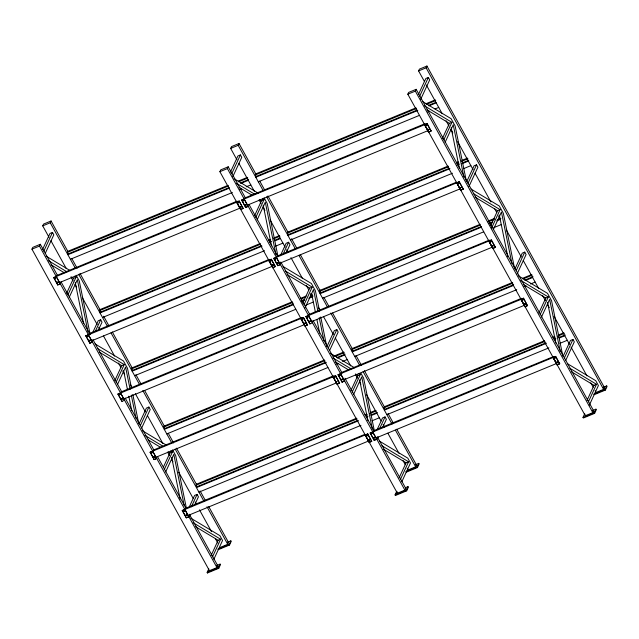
<?xml version="1.0" encoding="UTF-8"?>
<svg xmlns="http://www.w3.org/2000/svg" width="639" height="639" viewBox="0 0 639 639"><rect width="100%" height="100%" fill="white"/><g stroke="black" fill="none" stroke-linecap="round" stroke-linejoin="round"><path stroke-width="0.96" d="M55.801 278.117L55.313 278.452L55.146 277.877M87.2 336.322L87.415 335.986L87.208 336.41M87.926 336.242L87.631 336.689M119.733 394.183L119.429 394.782L120.076 394.551M154.51 457.165L154.271 456.741M238.123 202.403L238.323 203.066L238.555 202.403M183.657 510.825L184.24 511.208M243.028 200.798L243.132 200.334M185.997 515.393L186.101 514.93M245.336 204.871L245.735 204.512M245.376 204.887L245.767 205.239L246.063 204.792M270.113 260.912L270.513 260.552L270.824 260.992M275.824 259.011L275.313 258.579L275.297 259.146M277.909 263.46L278.045 262.797M302.902 318.901L302.854 319.428L302.295 319.149M304.939 323.741L305.298 323.214M339.772 374.997L340.004 375.58M340.148 375.293L339.445 375.293M366.626 435.814L366.746 435.231M367.177 435.335L367.185 435.806M368.871 439.816L369.542 439.728M371.539 433.498L372.114 433.202L371.65 433.282M371.738 433.729L372.281 433.506M374.534 437.507L374.134 438.09L374.342 437.475M458.602 183.705L458.131 183.209M460.503 187.459L461.007 187.523L460.487 187.922M490.888 241.494L490.704 241.997M492.965 246.263L492.893 245.616M522.966 299.635L522.486 300.178L522.718 299.515M217.787 565.795L216.956 567.584L209.44 570.683L31.95 249.17L32.781 247.373L40.297 244.274L57.662 275.728M48.995 237.237L42.725 225.879L43.556 224.089L51.072 220.99L67.95 251.574M31.95 249.17L39.466 246.071L40.297 244.274M42.725 225.879L50.241 222.779L51.072 220.99M42.517 249.569L49.978 233.451L52.486 232.412L53.82 234.84L45.249 253.371M43.779 251.223L52.486 232.412M57.71 284.954L60.282 283.772L57.71 284.954L53.764 277.534L236.646 202.196M228.962 188.321L67.878 254.729L68.253 253.907L67.422 252.389L67.942 251.271L228.067 185.318M59.611 282.566L240.064 208.114M66.584 293.309L73.525 278.308L76.033 277.27L74.364 276.272M67.87 294.922L76.033 277.27M69.204 297.351L77.375 279.698L88.022 332.024M89.843 343.175L92.423 341.993L89.843 343.175L85.826 335.898L88.406 334.716M88.334 334.868L88.853 333.75L268.348 259.746M262.022 246.159L100.011 312.95L100.395 312.128L99.556 310.61L100.075 309.492M92.879 332.248L98.182 320.778L100.69 319.74L102.032 322.168L98.35 330.107M95.379 331.218L100.69 319.74M91.752 340.779L272.198 266.327L272.765 267.765L268.747 260.488L269.267 259.37M114.788 380.636L121.737 365.636L124.238 364.597L97.583 348.59M116.074 382.25L124.238 364.597M117.408 384.678L125.579 367.026L130.116 389.311M397.706 493.819L219.88 171.691L220.711 169.894L228.227 166.795L245.592 198.25M236.925 159.766L230.655 148.408L231.486 146.611L239.002 143.511L255.88 174.096M120.507 393.009L124.557 400.214L121.985 401.396L117.967 394.119L120.539 392.937M120.475 393.081L120.995 391.963L300.482 317.966M293.237 304.755L132.153 371.163L132.537 370.348L131.698 368.831L132.217 367.705M219.88 171.691L227.396 168.592L228.227 166.795M230.655 148.408L238.171 145.309L239.002 143.511M121.985 401.396L118.039 393.967M123.886 399L304.268 324.692L300.993 318.486L303.493 317.447L307.407 324.955L304.907 325.986L300.889 318.709L301.408 317.583M230.447 172.091L237.908 155.972L240.416 154.934L241.75 157.362L232.772 176.779M231.709 173.744L240.416 154.934M236.606 202.275L239.218 201.013L243.132 208.514L240.623 209.552L236.606 202.275L239.218 201.013M245.64 207.483L248.212 206.301L245.64 207.483L241.694 200.055L424.576 124.717M139.038 423.984L146.387 408.105L148.895 407.067L150.237 409.495L141.658 428.026M241.622 200.207L244.13 199.168L244.649 198.05L425.063 123.67M417.81 110.467L255.808 177.251L256.191 176.428L255.352 174.918L255.872 173.792M140.324 425.606L148.895 407.067M240.623 209.552L236.71 202.052M247.549 205.087L427.994 130.636M254.514 215.83L261.463 200.83L263.963 199.791L262.302 198.793M255.8 217.444L263.963 199.791M257.134 219.872L265.305 202.22L275.952 254.546M154.119 459.609L156.699 458.427L154.119 459.609L150.173 452.188L333.063 376.85M326.297 362.593L164.287 429.384L164.67 428.561L163.832 427.044L164.351 425.925M156.028 457.212L336.41 382.913M163.408 467.077L169.942 452.963L172.45 451.925L170.781 450.926M164.279 469.577L172.45 451.925M165.621 472.005L173.784 454.353L184.24 505.713M85.826 335.898L271.359 259.234L275.377 266.511L272.765 267.765M277.781 265.696L280.353 264.514L277.781 265.696L273.764 258.42L276.336 257.237M449.952 168.68L287.949 235.471L288.325 234.649L287.486 233.131L288.005 232.013M280.401 255.656L286.112 243.299L288.62 242.261L289.962 244.689L286.288 252.637M283.309 253.739L288.62 242.261M279.682 263.3L460.128 188.848M182.243 510.553L184.815 509.371L188.769 516.799L186.261 517.83L182.243 510.553L367.768 433.889L371.682 441.389L369.182 442.42L365.165 435.143L367.768 433.889M184.751 509.523L185.27 508.396L364.757 434.4M358.431 420.813L196.429 487.605L196.812 486.782L195.973 485.265L196.492 484.138M189.288 506.903L194.599 495.425L197.1 494.394L198.441 496.822L194.767 504.762M186.261 517.83L188.769 516.799M191.388 506.751L197.1 494.394M188.17 515.433L368.615 440.982M189.456 516.24L190.278 514.475M302.726 303.158L309.667 288.157L312.175 287.119L285.521 271.112M304.004 304.771L312.175 287.119M304.939 308.078L313.509 289.547L317.847 310.866M312.95 295.969L312.567 296.784L308.885 298.301M117.967 394.119L303.493 317.447M593.647 410.837L592.816 412.634L585.3 415.733L407.81 94.213L408.64 92.423L416.157 89.324L593.982 411.444M424.376 81.409L418.585 70.929L419.416 69.132L426.932 66.033L604.758 388.161M311.824 321.521L492.198 247.213L488.923 241.007L491.423 239.976L495.441 247.253L492.837 248.507L488.819 241.23L489.338 240.104L308.925 314.484L308.405 315.602L312.487 322.735L309.915 323.917L305.897 316.64L308.477 315.458M481.167 227.276L320.083 293.684L320.466 292.87L319.628 291.352L320.147 290.226M304.907 325.986L307.511 324.732M407.81 94.213L415.334 91.113L416.157 89.324M418.585 70.929L426.101 67.83L426.932 66.033M309.915 323.917L305.969 316.489M418.377 94.612L425.838 78.493L428.346 77.463L429.688 79.883L420.702 99.301M419.639 96.265L428.346 77.463M211.205 555.291L218.147 540.282L220.655 539.252L193.17 522.742M212.483 556.904L220.655 539.252M216.605 565.555L220.08 564.125L220.415 564.732L218.754 568.319L207.483 572.967L207.148 572.36L208.801 568.774M207.483 572.967L208.721 570.276M213.841 559.293L222.548 540.482L219.864 535.634L190.718 518.125M207.148 572.36L218.418 567.712L220.08 564.125M229.193 544.42L230.855 540.842L231.19 541.449L229.529 545.027L218.25 549.676L217.915 549.069L229.193 544.42L229.529 545.027M424.544 124.797L427.148 123.535L431.061 131.035L428.561 132.073L424.544 124.797L427.148 123.535M326.968 346.514L334.325 330.627L336.825 329.588L338.167 332.016L329.588 350.547M328.254 348.127L336.825 329.588M428.561 132.073L431.165 130.811M442.452 138.351L449.393 123.351L451.893 122.321L424.408 105.802M333.023 376.922L335.635 375.668L339.549 383.168L337.041 384.199L333.023 376.922L335.635 375.668M443.73 139.965L451.893 122.321M445.071 142.393L453.235 124.741L463.89 177.067M342.057 382.13L344.629 380.948L342.057 382.13L338.103 374.71L520.993 299.371M338.039 374.853L340.539 373.823L341.058 372.705L521.472 298.325M513.309 285.497L352.225 351.905L352.6 351.083L351.762 349.565L352.281 348.447M337.041 384.199L339.652 382.945M343.958 379.742L524.403 305.29M350.931 390.485L357.872 375.484L360.38 374.446L358.711 373.448M352.209 392.098L360.38 374.446M353.551 394.527L361.714 376.874L372.369 429.2M456.781 182.786L460.695 190.286L463.307 189.032L459.289 181.756L456.781 182.786L460.695 190.286M273.764 258.42L459.289 181.756M466.694 181.708L474.05 165.82L476.55 164.79L477.892 167.21L468.906 186.628M467.98 183.321L476.55 164.79M374.19 440.351L376.77 439.169L374.19 440.351L370.173 433.074L372.753 431.892M546.361 343.335L384.358 410.126L384.742 409.303L383.903 407.786L384.422 406.668M369.182 442.42L371.786 441.166M377.218 429.424L382.529 417.954L385.037 416.916L386.371 419.344L382.697 427.283M379.726 428.394L385.037 416.916M376.099 437.955L556.545 363.503L557.112 364.941L553.094 357.664L553.614 356.546M377.393 438.761L378.208 436.996M490.656 225.679L497.597 210.678L500.105 209.648L473.451 193.633M491.527 228.179L500.105 209.648M493.276 229.721L501.439 212.068L511.895 263.428M305.897 316.64L491.423 239.976M492.837 248.507L495.441 247.253M399.135 477.812L406.077 462.812L408.585 461.773L381.93 445.766M400.421 479.426L408.585 461.773M405.406 487.725L408.009 486.646L408.345 487.253L406.684 490.84L395.413 495.489L395.078 494.882L396.731 491.295L397.067 491.902M395.413 495.489L396.651 492.797M401.779 481.814L410.478 463.003L407.802 458.155L379.478 441.142M405.717 488.316L404.886 490.113L397.37 493.212M416.492 465.032L415.662 466.829L408.145 469.921L407.179 468.179M395.078 494.882L406.356 490.233L408.009 486.646M405.853 471.598L417.123 466.949L418.785 463.363L419.12 463.97L417.459 467.556L406.188 472.205M514.906 269.035L522.255 253.148L524.763 252.109L526.097 254.538L517.111 273.955M516.184 270.648L524.763 252.109M520.953 299.451L523.565 298.189L527.479 305.69L524.97 306.728L520.953 299.451L523.565 298.189M524.97 306.728L521.057 299.228M538.861 313.006L545.802 298.006L548.31 296.967L520.825 280.457M540.139 314.62L548.31 296.967M541.481 317.048L549.652 299.395L560.299 351.722M565.156 334.924L564.772 335.747L559.253 338.023M370.173 433.074L555.706 356.41L559.716 363.687L557.112 364.941M563.111 356.362L570.459 340.475L572.967 339.437L574.309 341.865L565.731 360.396M564.389 357.976L572.967 339.437M587.065 400.333L594.014 385.333L596.514 384.295L569.86 368.288M588.351 401.947L596.514 384.295M592.473 410.597L595.939 409.168L596.275 409.775L594.621 413.361L583.343 418.01L583.008 417.403L584.669 413.816L584.997 414.423M589.294 405.23L598.408 385.533L595.732 380.676L567.408 363.663M595.109 390.701L596.075 392.45L603.591 389.351L604.422 387.553M583.008 417.403L594.286 412.754L595.939 409.168M593.783 394.119L605.061 389.471L606.715 385.884L607.05 386.491L605.389 390.078L594.118 394.726M119.349 394.455L119.98 394.303M240.631 206.581L240.36 207.108M245.991 205.111L245.911 204.576M153.903 456.773L154.191 457.3M154.255 457.372L154.55 456.925L153.999 456.741M275.217 258.619L275.505 259.138M272.677 264.826L272.502 265.329L273.013 265.433M183.832 510.641L183.649 511.144M184.264 511.216L183.752 510.689M302.271 319.053L302.798 318.909M307.99 317.152L307.998 316.984M426.053 124.924L426.157 125.563L426.644 125.14M428.977 129.557L428.29 129.477M458.091 183.449L458.57 183.776L458.69 183.201M460.479 187.451L460.559 187.986M490.273 241.422L490.281 241.901M492.837 245.544L492.693 246.207M522.406 299.643L522.606 300.146L523.053 299.795M57.55 282.063L57.742 282.718L58.101 282.19M57.997 282.654L57.893 282.015L57.446 282.518M240.464 206.653L240.576 207.284L241.023 206.78M240.919 207.244L240.504 206.677M121.825 398.496L121.722 398.952M122.273 399.087L122.376 398.624M273.053 265.457L273.109 264.921L272.573 264.937M426.509 125.516L426.397 124.885L425.949 125.388M151.515 452.771L152.162 452.923M154.414 457.3L154.015 457.236M304.739 323.086L305.067 323.669M458.099 183.281L458.714 183.345M460.591 187.914L461.094 187.523M341.889 379.239L341.785 379.694M490.329 241.366L490.225 241.822M369.31 440.183L369.606 439.736M524.811 303.829L524.707 304.284M525.266 304.42L525.37 303.956M556.952 362.041L556.968 362.64M55.281 277.773L55.577 278.452M245.967 205.103L245.536 205.103M426.54 125.444L426.037 125.388M89.843 340.212L89.708 340.875M89.724 340.307L89.827 340.843M270.64 261.255L270.848 260.84M278.101 263.316L277.566 263.332L277.781 262.733M458.155 183.217L458.586 183.209M122.217 398.56L121.809 398.96M122.201 399.127L122.408 398.712M307.487 316.728L307.359 317.303M151.691 452.428L151.571 453.003M341.969 379.191L341.753 379.614M522.43 299.651L523.021 299.867M524.739 304.212L525.394 304.212L524.938 303.829M186.476 515.561L186.684 515.146L186.085 515.393M367.082 435.838L366.602 435.662M369.398 440.159L369.574 439.656M374.406 438.09L374.071 437.483M557.112 361.978L556.928 362.505M557.24 362.704L557.08 362.049M557.328 362.68L557.168 362.049M238.195 181.141L247.397 177.346M255.832 173.872L415.997 107.839M426.125 103.67L435.327 99.868M67.422 252.389L228.506 185.981M238.627 181.811L247.836 178.017M255.352 174.918L416.436 108.502M426.564 104.333L435.766 100.539M68.253 253.907L229.337 187.499M240.384 182.946L248.675 179.527M256.191 176.428L417.275 110.02M428.322 105.467L435.678 102.432M240.927 183.385L248.291 180.35M428.857 105.906L436.221 102.871M70.386 259.274L232.388 192.491M239.753 189.456L241.598 188.697M246.199 186.796L250.8 184.903M258.316 181.803L419.4 115.387M427.691 111.977L429.528 111.218M435.055 108.942L438.729 107.424M237.133 201.149L56.711 275.529L56.2 276.647L53.692 277.677M241.566 208.977L243.235 208.29M100.043 309.564L260.209 243.539M268.492 240.12L270.329 239.361M274.011 237.844L279.539 235.567M287.973 232.085L448.139 166.06M456.422 162.641L458.259 161.883M461.941 160.365L467.468 158.089M99.556 310.61L260.64 244.202M268.923 240.783L270.768 240.024M273.532 238.89L279.97 236.23M287.486 233.131L448.57 166.723M456.861 163.304L458.698 162.546M461.462 161.411L467.9 158.752M100.395 312.128L261.479 245.719M269.762 242.301L271.607 241.542M274.363 240.408L279.89 238.131M288.325 234.649L449.409 168.241M456.773 165.205L459.537 164.063M462.301 162.929L468.738 160.269L468.363 161.092L461.917 163.752M274.906 240.847L280.425 238.571M102.528 317.495L264.53 250.704M275.577 246.151L282.941 243.116M290.457 240.016L452.46 173.233M463.507 168.672L470.871 165.637M456.278 182.267L276.783 256.271L276.264 257.389L280.281 264.666M271.359 259.234L268.851 260.265L271.719 265.465M272.869 267.541L274.538 266.854M460.799 190.063L463.307 189.032M132.177 367.784L292.342 301.752M300.626 298.341L306.153 296.065M320.107 290.306L480.272 224.273M488.555 220.862L494.083 218.586M131.698 368.831L292.782 302.423M301.065 299.004L305.666 297.103M310.266 295.21L312.112 294.451M319.628 291.352L479.793 225.319M488.076 221.909L494.522 219.249M132.537 370.348L293.62 303.932M301.904 300.522L304.659 299.379M309.268 297.486L312.024 296.344M320.466 292.87L481.55 226.454M488.915 223.418L492.597 221.901M497.198 220.008L500.88 218.49M301.52 301.344L304.284 300.202M489.45 223.866L492.214 222.723M496.815 220.83L500.497 219.313M134.661 375.716L295.745 309.308M305.873 305.13L313.238 302.095M322.591 298.237L483.683 231.829M493.803 227.652L501.168 224.616M164.319 426.005L324.484 359.973M333.686 356.179L343.814 352.001M352.249 348.527L512.414 282.494M522.534 278.316L531.744 274.522M163.832 427.044L324.916 360.636M335.044 356.466L344.245 352.664M351.762 349.565L512.845 283.157M522.974 278.987L532.183 275.193M164.67 428.561L325.754 362.153M336.801 357.6L345.084 354.182M352.6 351.083L513.684 284.674M524.731 280.122L533.014 276.703M337.344 358.04L344.709 355.004M525.274 280.561L532.638 277.526M166.803 433.929L327.887 367.521M336.17 364.11L338.007 363.351M342.616 361.45L347.217 359.549M354.733 356.45L516.735 289.667M524.1 286.631L525.945 285.873M530.546 283.972L535.147 282.079M333.542 375.804L153.128 450.183L152.609 451.302L150.101 452.332M525.913 306.153L527.582 305.466M196.453 484.218L356.618 418.194M364.901 414.775L366.746 414.016M370.428 412.498L375.029 410.597M384.39 406.739L544.548 340.715M552.831 337.296L554.676 336.537M558.358 335.02L563.878 332.743M195.973 485.265L357.057 418.857M365.34 415.438L367.177 414.679M369.941 413.545L376.387 410.885M383.903 407.786L544.987 341.378M553.27 337.959L555.115 337.2M557.871 336.066L564.317 333.406M196.812 486.782L357.896 420.374M366.179 416.955L368.016 416.197M370.78 415.054L377.226 412.403L376.842 413.225L371.323 415.502M384.742 409.303L545.826 342.895M554.109 339.477L555.946 338.718M558.71 337.584L564.237 335.307M198.937 492.15L360.947 425.358M371.994 420.805L379.35 417.77M386.875 414.671L548.877 347.88M559.924 343.327L567.288 340.291M552.695 356.921L373.2 430.926L372.681 432.044L376.698 439.32M555.706 356.41L553.198 357.441L556.066 362.64M557.216 364.717L559.716 363.687M227.38 542.271L230.855 540.842M415.318 464.793L418.785 463.363M603.248 387.314L606.715 385.884M220.215 547.399L227.732 544.3L228.562 542.511L208.785 506.687M214.784 569.229L217.292 568.191M426.093 124.956L426.525 125.052M243.179 200.366L243.603 200.462M240.879 207.212L240.448 207.116M89.971 340.938L89.811 340.283L90.211 340.475M302.559 318.773L302.351 319.372M304.907 323.022L304.635 323.55M334.58 377.09L335.004 377.186M554.764 357.736L554.46 358.088L555.163 357.928M555.019 358.359L554.588 358.263M243.363 200.926L243.691 200.47M490.584 241.294L490.64 241.39M490.528 242.021L490.92 241.574M272.805 265.528L273.037 264.865M525.066 303.757L524.675 304.204M307.543 316.776L307.966 317.056M309.955 321.673L310.187 321.01M87.471 336.034L87.902 336.402M87.663 336.617L87.231 336.25M334.86 377.641L334.532 377.058L334.556 377.657M369.27 439.456L368.911 439.832M151.747 452.476L152.17 452.596M183.888 510.689L184.32 511.056L183.736 511.152M428.617 129.174L428.961 129.541M238.467 202.355L238.643 202.611M278.085 262.925L277.51 263.26M310.155 321.082L309.707 321.553M310.067 321.042L309.619 321.393M154.311 456.669L153.983 457.308M243.187 200.862L243.635 200.39M307.838 316.768L307.311 317.08M186.492 515.002L186.069 515.002L186.652 515.218M422.794 101.689L451.11 118.694L455.128 125.971L466.374 181.212M426.9 109.844L449.393 123.351M470.999 189.016L499.315 206.022L503.332 213.298L514.579 268.54M475.112 197.171L497.597 210.678M518.373 275.84L547.527 293.349L551.545 300.626L562.783 355.867M523.317 284.491L545.802 298.006M571.522 371.818L594.014 385.333M234.026 178.664L258.18 193.17M236.478 183.281L254.801 194.288M238.97 187.315L252.293 195.326M259.793 199.823L261.463 200.83M283.069 266.487L311.385 283.5L315.402 290.777L319.548 311.129M287.175 274.642L309.667 288.157M330.443 353.319L354.597 367.824M332.895 357.936L351.218 368.943M335.387 361.97L348.71 369.981M355.372 373.983L357.872 375.484M383.592 449.297L406.077 462.812M46.096 256.143L70.25 270.648M48.548 260.76L66.871 271.767M51.04 264.794L64.363 272.805M71.033 276.807L73.525 278.308M95.131 343.966L123.455 360.979L127.473 368.256L131.61 388.608M99.245 352.121L121.737 365.636M142.505 430.798L166.667 445.303M144.957 435.415L163.288 446.421M148.288 439.951L160.78 447.452M168.273 451.957L169.942 452.963M195.662 526.776L218.147 540.282M342.32 379.231L342.344 379.83L342.448 379.366M310.227 321.145L309.683 321.409M605.061 389.471L605.389 390.078M426.101 67.83L603.591 389.351M426.301 84.907L442.22 113.734M446.078 120.731L448.969 125.971M450.902 129.461L452.827 132.96M457.652 141.698L473.084 169.654M475.017 173.153L490.936 201.98M494.794 208.969L496.719 212.468M498.652 215.958L500.577 219.457M506.368 229.936L521.32 257.022M523.245 260.52L538.685 288.477M542.543 295.466L545.434 300.705M547.359 304.204L549.292 307.694M554.117 316.433L569.549 344.397M570.994 347.017L586.914 375.844M590.771 382.833L593.184 387.202M594.286 412.754L594.621 413.361M415.334 91.113L593.152 413.241M427.044 123.758L431.061 131.035M459.185 181.979L463.203 189.256M491.319 240.2L495.337 247.477M523.461 298.413L527.479 305.69M555.603 356.634L559.612 363.911M424.647 124.573L428.665 131.85M259.738 181.085L264.562 189.823M267.941 195.933L288.197 232.628M291.576 238.746L296.879 248.355M300.258 254.474L320.514 291.168M323.885 297.287L328.71 306.025M332.568 313.014L352.345 348.83M356.051 355.548L361.506 365.436M364.398 370.676L384.83 407.682M388.033 413.489L393.464 423.33M396.715 429.216L416.828 465.639M417.123 466.949L417.459 467.556M238.171 145.309L263.252 190.742M266.631 196.852L295.569 249.274M298.94 255.392L327.4 306.936M330.778 313.054L359.717 365.476M363.088 371.594L392.026 424.016M395.405 430.127L415.997 467.428M264.075 197.794L267.198 203.45L277.845 255.784M360.931 373.256L363.607 378.104L374.462 431.405M238.858 163.257L254.29 191.213M259.114 199.951L261.039 203.45M262.972 206.94L264.897 210.439M270.201 220.048L285.154 247.133M286.599 249.753L288.053 252.373M290.945 257.613L302.519 278.588M306.377 285.577L308.789 289.946M310.722 293.437L312.647 296.935M318.438 307.415L319.883 310.035M323.741 317.024L333.39 334.501M335.315 337.999L350.747 365.955M355.572 374.694L357.505 378.184M359.43 381.683L360.875 384.303M366.666 394.79L381.132 420.997M383.065 424.496L384.51 427.116M387.889 433.226L398.984 453.323M402.842 460.312L405.254 464.681M248.97 204.368L277.422 255.919M280.801 262.03L309.739 314.452M313.11 320.57L342.049 372.992M344.948 378.232L373.887 430.654M377.258 436.772L406.053 488.923M406.356 490.233L406.684 490.84M227.396 168.592L405.222 490.72M244.13 199.168L248.148 206.445M340.539 373.823L344.557 381.1M241.694 200.055L245.711 207.332M273.827 258.268L277.845 265.552M338.103 374.71L342.121 381.986M370.245 432.922L374.262 440.199M239.114 201.237L243.132 208.514M271.255 259.458L275.273 266.735M303.389 317.671L307.407 324.955M335.531 375.892L339.549 383.168M367.665 434.113L371.682 441.389M333.127 376.698L336.473 382.769M365.268 434.919L369.286 442.196M71.808 258.563L77.111 268.172M80.011 273.412L100.267 310.107M103.638 316.225L108.95 325.834M112.32 331.953L132.577 368.647M135.955 374.766L141.259 384.374M144.638 390.493L164.415 426.309M168.273 433.298L173.576 442.907M176.468 448.155L196.724 484.849M200.103 490.968L205.407 500.577M50.241 222.779L75.322 268.212M78.701 274.331L107.64 326.753M111.01 332.871L139.47 384.414M142.84 390.533L171.779 442.955M175.158 449.073L204.097 501.495M206.988 506.735L228.067 544.907M76.137 275.273L79.268 280.928L90.115 334.229M172.554 449.92L175.677 455.583L186.332 507.909M50.92 240.735L66.36 268.692M71.177 277.43L73.11 280.928M75.035 284.419L76.488 287.039M82.271 297.526L97.224 324.612M98.67 327.232L100.115 329.852M103.494 335.97L114.589 356.067M118.447 363.056L120.859 367.417M122.784 370.916L124.717 374.414M130.5 384.894L131.953 387.514M135.324 393.632L145.452 411.979M147.385 415.478L162.817 443.434M167.642 452.172L169.567 455.663M171.5 459.161L172.945 461.781M178.736 472.261L193.202 498.476M195.135 501.966L196.58 504.594M199.472 509.834L211.533 531.672M215.391 538.669L217.803 543.03M61.032 281.847L89.971 334.269M92.871 339.509L121.809 391.931M125.18 398.049L154.119 450.471M157.498 456.581L185.949 508.133M189.328 514.251L218.123 566.402M218.418 567.712L218.754 568.319M39.466 246.071L216.956 567.584M56.232 276.575L60.218 283.924M88.366 334.788L92.351 342.145M152.649 451.23L156.627 458.578M53.764 277.534L57.774 284.81M85.898 335.747L89.915 343.023M150.173 452.188L154.191 459.465M182.315 510.401L186.332 517.678M547.535 302.367L555.826 343.063M499.331 215.039L507.813 256.71M451.126 127.712L459.409 168.416M359.605 379.846L367.888 420.542M320.73 316.944L326.649 346.011M319.228 317.647L323.965 340.906M311.6 293.485L315.346 311.896M316.92 319.652L319.684 333.215M263.196 205.191L271.479 245.887M171.675 457.324L180.158 498.995M132.8 394.423L138.711 423.489M131.299 395.126L136.035 418.385M123.662 370.963L127.417 389.375M128.79 396.164L131.754 410.693M75.258 282.67L83.549 323.366M336.785 381.443C337.344 381.699 337.32 381.779 336.785 381.435"/></g></svg>
